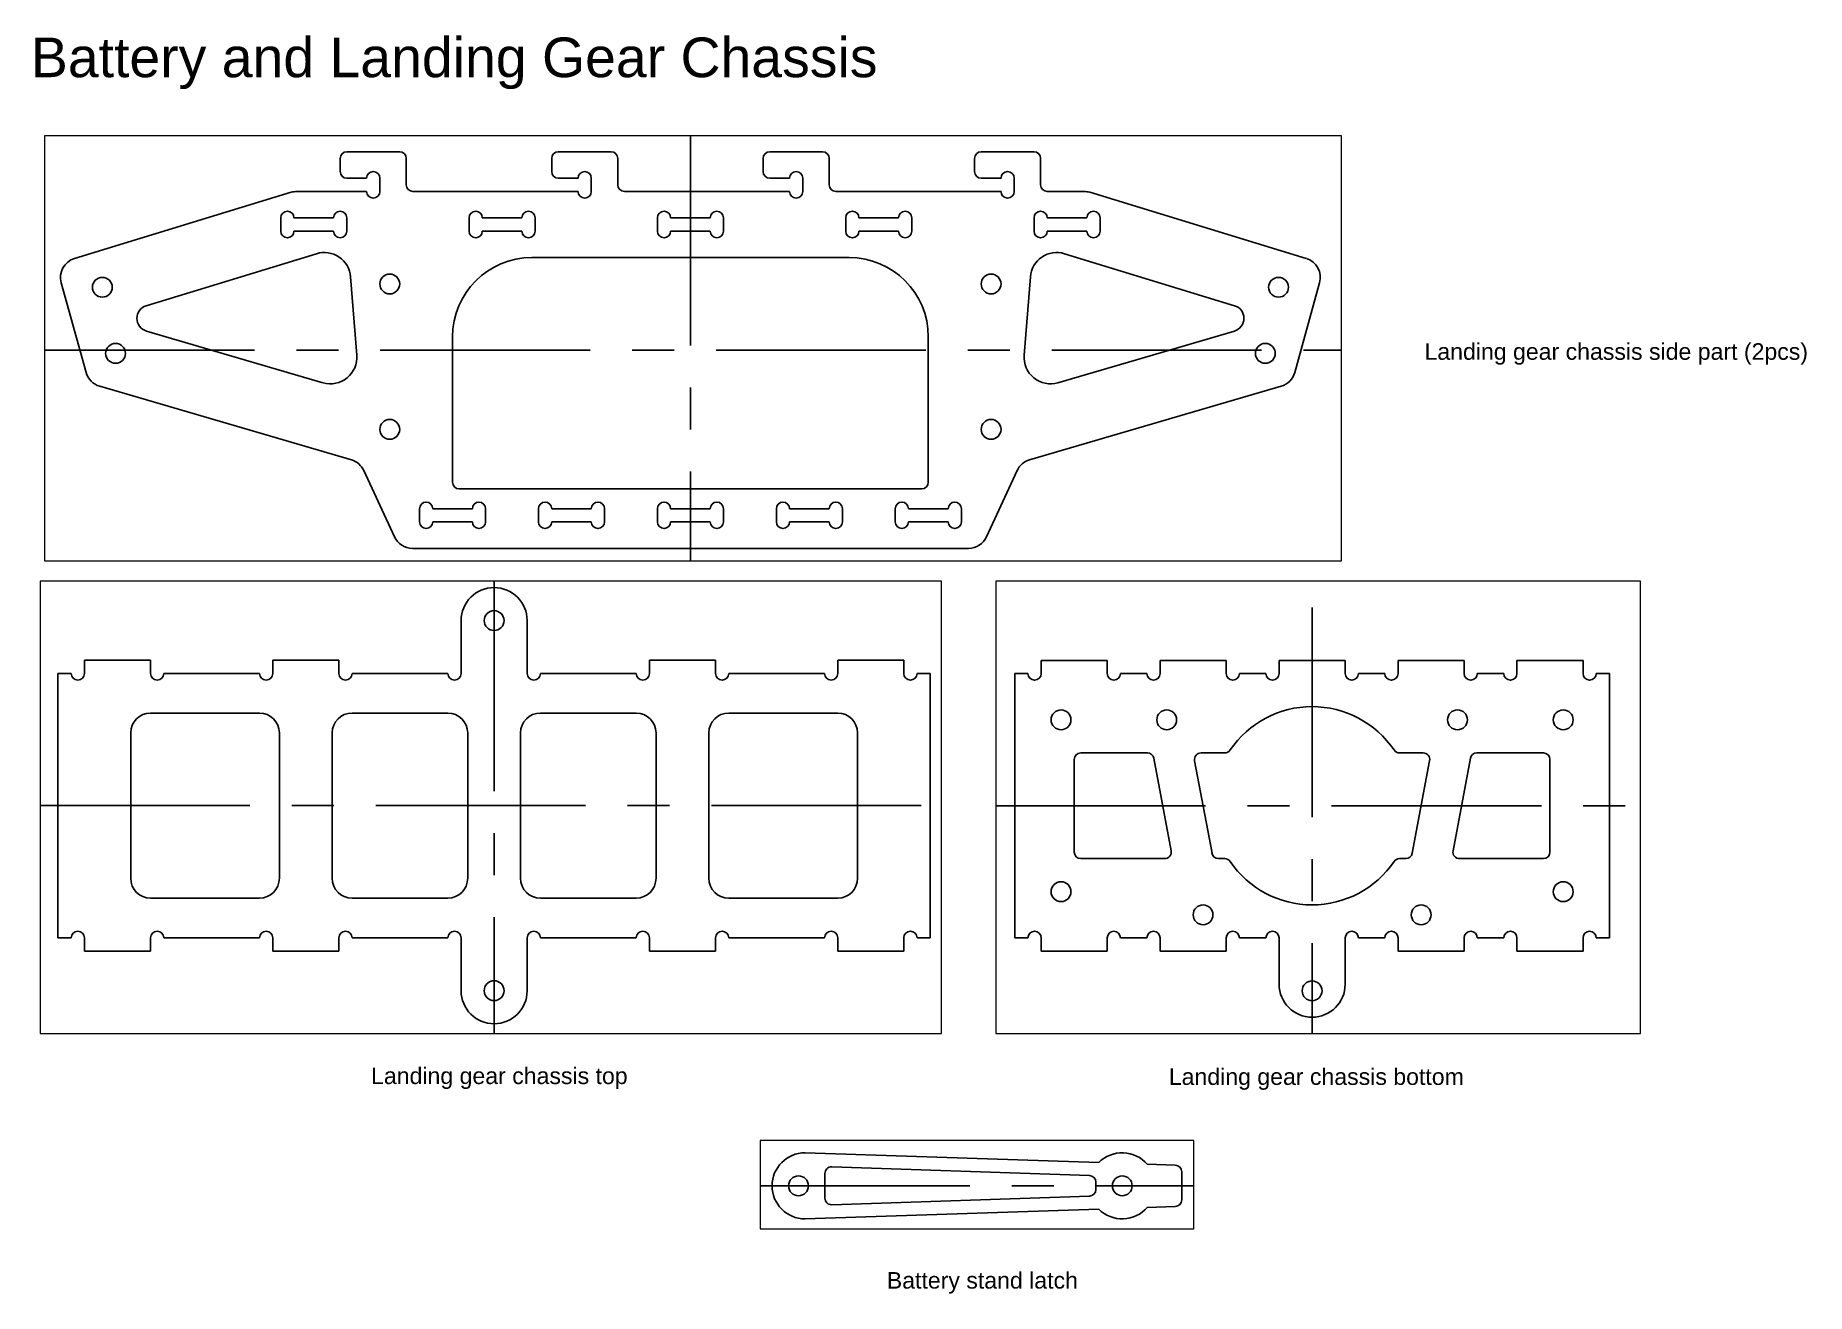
# Paper-space layout 'Battery and Landing Gear Chassis' of a CAD drawing. Header units: millimetres. Extents: x 4 to 272, y 8 to 199.
# The model-space entities are those that its viewports show. They can reach past a viewport. Long polylines and large blocks are cut down to what shows.
import ezdxf

# ---------------------------------------------------------------- set-up
doc = ezdxf.new("R2010")
doc.units = ezdxf.units.MM
doc.linetypes.add('CENTER', pattern=[50.8, 31.75, -6.35, 6.35, -6.35])
for name, color, linetype in [('C - Bottom Side', 7, 'Continuous'), ('Text', 250, 'Continuous'), ('С - Back Side', 7, 'Continuous'), ('С - Battery Holder', 7, 'Continuous'), ('С - Top Side', 7, 'Continuous')]:
    doc.layers.add(name, color=color, linetype=linetype)
doc.layers.add('Centers', color=1, linetype='CENTER', plot=False)
doc.layers.add('Viewports', color=4, linetype='Continuous', plot=False)
doc.styles.add('ISO Proportional', font='isocp.shx')

# ---------------------------------------------------------------- blocks, each defined once
blk = doc.blocks.new('GFH Screw Hole')
blk.add_circle((0, 0), 1.5)
blk = doc.blocks.new('GFH Slot')
for p, q in [((0, 0), (0, 1)), ((0, -1), (0, 0)), ((8, 1), (2, 1)), ((10, -1), (10, 1)), ((2, -1), (8, -1))]:
    blk.add_line(p, q)
for centre, start, end in [((1, 1), 0, 180), ((9, 1), 360, 540), ((1, -1), 180, 0), ((9, -1), 180, 360)]:
    blk.add_arc(centre, 1, start, end)

msp = doc.modelspace()

# ---------------------------------------------------------------- linework, layer by layer
at = {"layer": 'C - Bottom Side'}
for p, q in [((500, 194), (500, 196)), ((500, 196), (510, 196)), ((510, 196), (510, 194)), ((518, 194), (518, 196)), ((518, 196), (528, 196)), ((528, 196), (528, 194)), ((536, 194), (536, 196)), ((536, 196), (546, 196)), ((546, 196), (546, 194)), ((554, 194), (554, 196)), ((554, 196), (564, 196)), ((564, 196), (564, 194)), ((572, 194), (572, 196)), ((572, 196), (582, 196)), ((582, 196), (582, 194)), ((496, 194), (498, 194)), ((496, 194), (496, 154)), ((512, 194), (516, 194)), ((530, 194), (534, 194)), ((548, 194), (552, 194)), ((566, 194), (570, 194)), ((584, 194), (586, 194)), ((586, 194), (586, 154)), ((505, 181), (505, 167)), ((506, 182), (516.07, 182)), ((517.05, 181.18), (519.67, 167.18)), ((523.22, 180.82), (525.85, 166.82)), ((524.2, 182), (527.77, 182)), ((557.8, 182), (554.23, 182)), ((558.78, 180.82), (556.15, 166.82)), ((564.95, 181.18), (562.33, 167.18)), ((576, 182), (565.93, 182)), ((577, 181), (577, 167)), ((506, 166), (518.69, 166)), ((526.83, 166), (527.77, 166)), ((555.17, 166), (554.23, 166)), ((576, 166), (563.31, 166)), ((496, 154), (498, 154)), ((500, 154), (500, 152)), ((510, 152), (510, 154)), ((512, 154), (516, 154)), ((518, 154), (518, 152)), ((528, 152), (528, 154)), ((530, 154), (534, 154)), ((536, 147), (536, 154)), ((546, 154), (546, 147)), ((548, 154), (552, 154)), ((554, 154), (554, 152)), ((564, 152), (564, 154)), ((566, 154), (570, 154)), ((572, 154), (572, 152)), ((582, 152), (582, 154)), ((584, 154), (586, 154)), ((500, 152), (510, 152)), ((518, 152), (528, 152)), ((554, 152), (564, 152)), ((572, 152), (582, 152)), ((541, 142), (541, 142))]:
    msp.add_line(p, q, dxfattribs=at)
for centre in [(519, 187), (563, 187), (524.5, 157.5), (557.5, 157.5)]:
    msp.add_circle(centre, 1.5, dxfattribs=at)
for centre, radius, start, end in [((499, 194), 1, 180, 0), ((511, 194), 1, 180, 0), ((517, 194), 1, 180, 0), ((529, 194), 1, 180, 0), ((535, 194), 1, 180, 0), ((547, 194), 1, 180, 0), ((553, 194), 1, 180, 0), ((565, 194), 1, 180, 0), ((571, 194), 1, 180, 0), ((583, 194), 1, 180, 0), ((541, 174), 15, 34.2289, 145.7711), ((527.77, 183), 1, 270, 325.7711), ((554.23, 183), 1, 214.2289, 270), ((506, 181), 1, 90, 180), ((516.07, 181), 1, 10.6197, 90), ((524.2, 181), 1, 90, 190.6197), ((557.8, 181), 1, 349.3803, 450), ((565.93, 181), 1, 90, 169.3803), ((576, 181), 1, 360, 450), ((506, 167), 1, 180, 270), ((518.69, 167), 1, 270, 370.6197), ((526.83, 167), 1, 190.6197, 270), ((555.17, 167), 1, 270, 349.3803), ((563.31, 167), 1, 169.3803, 270), ((576, 167), 1, 270, 360), ((527.77, 165), 1, 34.2289, 90), ((541, 174), 15, 214.2289, 325.7711), ((554.23, 165), 1, 90, 145.7711), ((499, 154), 1, 0, 180), ((511, 154), 1, 0, 180), ((517, 154), 1, 0, 180), ((529, 154), 1, 0, 180), ((535, 154), 1, 0, 180), ((547, 154), 1, 0, 180), ((553, 154), 1, 0, 180), ((565, 154), 1, 0, 180), ((571, 154), 1, 0, 180), ((583, 154), 1, 0, 180), ((541, 147), 5, 180, 270), ((541, 147), 5, 270, 0)]:
    msp.add_arc(centre, radius, start, end, dxfattribs=at)
at = {"layer": 'Centers'}
for p, q in [((400, 215), (400, 132)), ((0, 207), (0, 138)), ((541, 204), (541, 134)), ((-101, 174), (100, 174)), ((326, 174), (474, 174)), ((487, 174), (595, 174)), ((717, 174), (790, 174))]:
    msp.add_line(p, q, dxfattribs=at)
at = {"layer": 'С - Back Side'}
for p, q in [((-52, 204), (-44, 204)), ((-20, 204), (-12, 204)), ((12, 204), (20, 204)), ((44, 204), (52, 204)), ((-53, 201), (-53, 203)), ((-43, 203), (-43, 199)), ((-21, 201), (-21, 203)), ((-11, 203), (-11, 199)), ((11, 201), (11, 203)), ((21, 203), (21, 199)), ((43, 201), (43, 203)), ((53, 203), (53, 199)), ((-49, 200), (-52, 200)), ((-47, 198), (-47, 200)), ((-17, 200), (-20, 200)), ((-15, 198), (-15, 200)), ((15, 200), (12, 200)), ((17, 198), (17, 200)), ((47, 200), (44, 200)), ((49, 198), (49, 200)), ((-60.43, 197.87), (-93.2, 187.85)), ((-59.55, 198), (-49, 198)), ((-42, 198), (-17, 198)), ((-10, 198), (15, 198)), ((22, 198), (47, 198)), ((54, 198), (59.55, 198)), ((60.43, 197.87), (93.2, 187.85)), ((-56.6, 188.58), (-82.35, 180.71)), ((-24, 188), (24, 188)), ((56.6, 188.58), (82.35, 180.71)), ((-51.45, 185.08), (-50.5, 173.22)), ((51.45, 185.08), (50.5, 173.22)), ((-95.22, 184.18), (-91.45, 170.61)), ((95.22, 184.18), (91.45, 170.61)), ((-82.33, 176.88), (-55.61, 169.06)), ((-36, 176), (-36, 154)), ((36, 154), (36, 176)), ((82.33, 176.88), (55.61, 169.06)), ((-89.4, 168.53), (-51.31, 157.38)), ((89.4, 168.53), (51.31, 157.38)), ((-49.43, 155.76), (-44.8, 145.74)), ((49.43, 155.76), (44.8, 145.74)), ((-35, 153), (35, 153)), ((-42.08, 144), (42.08, 144))]:
    msp.add_line(p, q, dxfattribs=at)
for centre, radius, start, end in [((-52, 203), 1, 90, 180), ((-44, 203), 1, 0, 90), ((-20, 203), 1, 90, 180), ((-12, 203), 1, 0, 90), ((12, 203), 1, 90, 180), ((20, 203), 1, 0, 90), ((44, 203), 1, 90, 180), ((52, 203), 1, 0, 90), ((-52, 201), 1, 180, 270), ((-48, 200), 1, 0, 180), ((-42, 199), 1, 180, 270), ((-20, 201), 1, 180, 270), ((-16, 200), 1, 0, 180), ((-10, 199), 1, 180, 270), ((12, 201), 1, 180, 270), ((16, 200), 1, 0, 180), ((22, 199), 1, 180, 270), ((44, 201), 1, 180, 270), ((48, 200), 1, 0, 180), ((54, 199), 1, 180, 270), ((-59.55, 195), 3, 90, 106.9908), ((-48, 198), 1, 180, 0), ((-16, 198), 1, 180, 0), ((16, 198), 1, 180, 0), ((48, 198), 1, 180, 0), ((59.55, 195), 3, 73.0092, 90), ((-92.33, 184.99), 3, 106.9908, 195.5241), ((-55.43, 184.76), 4, 4.5739, 106.9908), ((-24, 176), 12, 90, 180), ((24, 176), 12, 0, 90), ((55.43, 184.76), 4, 73.0092, 175.4261), ((92.33, 184.99), 3, 344.4759, 433.0092), ((-81.77, 178.8), 2, 106.9908, 253.6861), ((81.77, 178.8), 2, 286.3139, 433.0092), ((-54.48, 172.9), 4, 253.6861, 364.5739), ((54.48, 172.9), 4, 175.4261, 286.3139), ((-88.56, 171.41), 3, 195.5241, 253.6861), ((88.56, 171.41), 3, 286.3138, 344.4759), ((-52.15, 154.5), 3, 24.7751, 73.6861), ((52.15, 154.5), 3, 106.3138, 155.2249), ((-35, 154), 1, 180, 270), ((35, 154), 1, 270, 360), ((-42.08, 147), 3, 204.7751, 270), ((42.08, 147), 3, 270, 335.2249)]:
    msp.add_arc(centre, radius, start, end, dxfattribs=at)
at = {"layer": 'С - Battery Holder'}
for p, q in [((771.45, 177.52), (727, 179)), ((783.03, 177.13), (778.78, 177.27)), ((730, 172.14), (730, 175.87)), ((770.03, 175.56), (731.03, 176.86)), ((771, 173.43), (771, 174.57)), ((784, 171.87), (784, 176.13)), ((770.03, 172.44), (731.03, 171.14)), ((771.45, 170.48), (727, 169)), ((783.03, 170.87), (778.78, 170.73))]:
    msp.add_line(p, q, dxfattribs=at)
for centre, radius, start, end in [((727, 174), 5, 90, 180), ((775, 174), 5, 40.905, 135.2767), ((783, 176.13), 1, 0, 88.0908), ((731, 175.87), 1, 88.0908, 180), ((770, 174.57), 1, 0, 88.0908), ((727, 174), 5, 180, 270), ((731, 172.14), 1, 180, 271.9092), ((770, 173.43), 1, 271.9092, 360), ((783, 171.87), 1, 271.9092, 360), ((775, 174), 5, 224.7233, 319.095)]:
    msp.add_arc(centre, radius, start, end, dxfattribs=at)
at = {"layer": 'С - Top Side'}
for p, q in [((395, 202), (395, 196)), ((405, 202), (405, 196)), ((338, 194), (338, 196)), ((338, 196), (348, 196)), ((348, 194), (348, 196)), ((366.5, 194), (366.5, 196)), ((366.5, 196), (376.5, 196)), ((376.5, 194), (376.5, 196)), ((395, 194), (395, 196)), ((405, 194), (405, 196)), ((423.5, 194), (423.5, 196)), ((433.5, 196), (423.5, 196)), ((433.5, 194), (433.5, 196)), ((452, 194), (452, 196)), ((462, 196), (452, 196)), ((462, 194), (462, 196)), ((334, 154), (334, 194)), ((334, 194), (336, 194)), ((350, 194), (364.5, 194)), ((378.5, 194), (393, 194)), ((421.5, 194), (407, 194)), ((450, 194), (435.5, 194)), ((466, 194), (464, 194)), ((466, 154), (466, 194)), ((348, 188), (364.5, 188)), ((378.5, 188), (393, 188)), ((421.5, 188), (407, 188)), ((452, 188), (435.5, 188)), ((345, 185), (345, 163)), ((367.5, 185), (367.5, 163)), ((375.5, 185), (375.5, 163)), ((396, 185), (396, 163)), ((404, 185), (404, 163)), ((424.5, 185), (424.5, 163)), ((432.5, 185), (432.5, 163)), ((455, 185), (455, 163)), ((348, 160), (364.5, 160)), ((378.5, 160), (393, 160)), ((421.5, 160), (407, 160)), ((452, 160), (435.5, 160)), ((334, 154), (336, 154)), ((338, 154), (338, 152)), ((348, 154), (348, 152)), ((350, 154), (364.5, 154)), ((366.5, 154), (366.5, 152)), ((376.5, 154), (376.5, 152)), ((378.5, 154), (393, 154)), ((395, 154), (395, 152)), ((395, 154), (395, 152)), ((405, 154), (405, 152)), ((405, 154), (405, 152)), ((421.5, 154), (407, 154)), ((423.5, 154), (423.5, 152)), ((433.5, 154), (433.5, 152)), ((450, 154), (435.5, 154)), ((452, 154), (452, 152)), ((462, 154), (462, 152)), ((466, 154), (464, 154)), ((338, 152), (348, 152)), ((366.5, 152), (376.5, 152)), ((395, 146), (395, 152)), ((405, 146), (405, 152)), ((433.5, 152), (423.5, 152)), ((462, 152), (452, 152))]:
    msp.add_line(p, q, dxfattribs=at)
for centre, radius, start, end in [((400, 202), 5, 0, 180), ((337, 194), 1, 180, 0), ((349, 194), 1, 180, 0), ((365.5, 194), 1, 180, 0), ((377.5, 194), 1, 180, 0), ((394, 194), 1, 180, 0), ((406, 194), 1, 180, 0), ((422.5, 194), 1, 180, 0), ((434.5, 194), 1, 180, 0), ((451, 194), 1, 180, 0), ((463, 194), 1, 180, 0), ((348, 185), 3, 90, 180), ((364.5, 185), 3, 0, 90), ((378.5, 185), 3, 90, 180), ((393, 185), 3, 0, 90), ((407, 185), 3, 90, 180), ((421.5, 185), 3, 0, 90), ((435.5, 185), 3, 90, 180), ((452, 185), 3, 0, 90), ((348, 163), 3, 180, 270), ((364.5, 163), 3, 270, 360), ((378.5, 163), 3, 180, 270), ((393, 163), 3, 270, 360), ((407, 163), 3, 180, 270), ((421.5, 163), 3, 270, 360), ((435.5, 163), 3, 180, 270), ((452, 163), 3, 270, 360), ((337, 154), 1, 0, 180), ((349, 154), 1, 0, 180), ((365.5, 154), 1, 0, 180), ((377.5, 154), 1, 0, 180), ((394, 154), 1, 0, 180), ((406, 154), 1, 0, 180), ((422.5, 154), 1, 0, 180), ((434.5, 154), 1, 0, 180), ((451, 154), 1, 0, 180), ((463, 154), 1, 0, 180), ((400, 146), 5, 180, 0)]:
    msp.add_arc(centre, radius, start, end, dxfattribs=at)

# ---------------------------------------------------------------- block references
at = {"layer": 'C - Bottom Side'}
for p in [(503, 187), (541, 146)]:
    msp.add_blockref('GFH Screw Hole', p, dxfattribs=at)
at = {"layer": 'C - Bottom Side', "xscale": -1}
msp.add_blockref('GFH Screw Hole', (579, 187), dxfattribs=at)
at = {"layer": 'C - Bottom Side', "xscale": -1, "rotation": 180}
msp.add_blockref('GFH Screw Hole', (503, 161), dxfattribs=at)
at = {"layer": 'C - Bottom Side', "rotation": 180}
msp.add_blockref('GFH Screw Hole', (579, 161), dxfattribs=at)
at = {"layer": 'С - Back Side'}
for name, p in [('GFH Slot', (-62, 193)), ('GFH Slot', (-33.5, 193)), ('GFH Slot', (-5, 193)), ('GFH Screw Hole', (-89, 183.5)), ('GFH Screw Hole', (-45.5, 184)), ('GFH Screw Hole', (45.5, 184)), ('GFH Screw Hole', (89, 183.5)), ('GFH Screw Hole', (-87, 173.5)), ('GFH Screw Hole', (87, 173.5)), ('GFH Screw Hole', (-45.5, 162)), ('GFH Screw Hole', (45.5, 162)), ('GFH Slot', (-41, 149)), ('GFH Slot', (-5, 149)), ('GFH Slot', (13, 149))]:
    msp.add_blockref(name, p, dxfattribs=at)
at = {"layer": 'С - Back Side', "xscale": -1}
for p in [(33.5, 193), (62, 193), (-13, 149), (41, 149)]:
    msp.add_blockref('GFH Slot', p, dxfattribs=at)
at = {"layer": 'С - Battery Holder', "xscale": -1, "rotation": 270}
for p in [(726, 174), (775, 174)]:
    msp.add_blockref('GFH Screw Hole', p, dxfattribs=at)
at = {"layer": 'С - Top Side'}
msp.add_blockref('GFH Screw Hole', (400, 202), dxfattribs=at)
at = {"layer": 'С - Top Side', "xscale": -1, "rotation": 180}
msp.add_blockref('GFH Screw Hole', (400, 146), dxfattribs=at)

psp = doc.layouts.new('Battery and Landing Gear Chassis')

# ---------------------------------------------------------------- texts
at = {"layer": 'Text', "attachment_point": 1, "style": 'ISO Proportional'}
for s, width, heights, insert, char_height in [('{\\fArial|b0|i0|c0|p0;Battery and Landing Gear Chassis}', 130.0347, [8.54], (2.84, 198.55), 6), ('\\pi0.34819;{\\fArial|b0|i0|c0|p0;Landing gear chassis side part (2pcs)}', 58.1657, [0], (213.39, 152.29), 2.5), ('\\pi30.599;{\\fArial|b0|i0|c0|p0;Landing gear chassis top}', 99.5668, [0], (23.72, 42.7), 2.5), ('\\pi11.613;{\\fArial|b0|i0|c0|p0;Landing gear chassis bottom}', 67.2912, [0], (163.43, 42.57), 2.5), ('\\pi19.526;{\\fArial|b0|i0|c0|p0;Battery stand latch}', 67.2912, [0], (112.84, 11.75), 2.5)]:
    psp.add_mtext_dynamic_manual_height_columns(s, width=width, gutter_width=12.5, heights=heights, dxfattribs=dict(at, insert=insert, char_height=char_height))

# ---------------------------------------------------------------- viewports
at = {"layer": 'Viewports', "view_target_point": (-0.24, 345.9)}
psp.add_viewport(center=(103.05, 151.53), size=(196.26, 64.3396), view_center_point=(0.64, -171.63), view_height=64.3396, dxfattribs=at)
at = {"layer": 'Viewports', "view_target_point": (375.5, 137.5)}
for center, size, view_center_point, view_height, status in [((72.43, 82.06), (136.41, 68.4346), (23.99, 36.23), 68.4346, 3), ((197.64, 82.06), (97.54, 68.4346), (166.41, 36.25), 68.4346, 4), ((146, 24.99), (65.64, 13.3562), (377.5, 36.69), 13.3562, 5)]:
    psp.add_viewport(center=center, size=size, view_center_point=view_center_point, view_height=view_height, status=status, dxfattribs=at)

doc.saveas('drawing.dxf')
